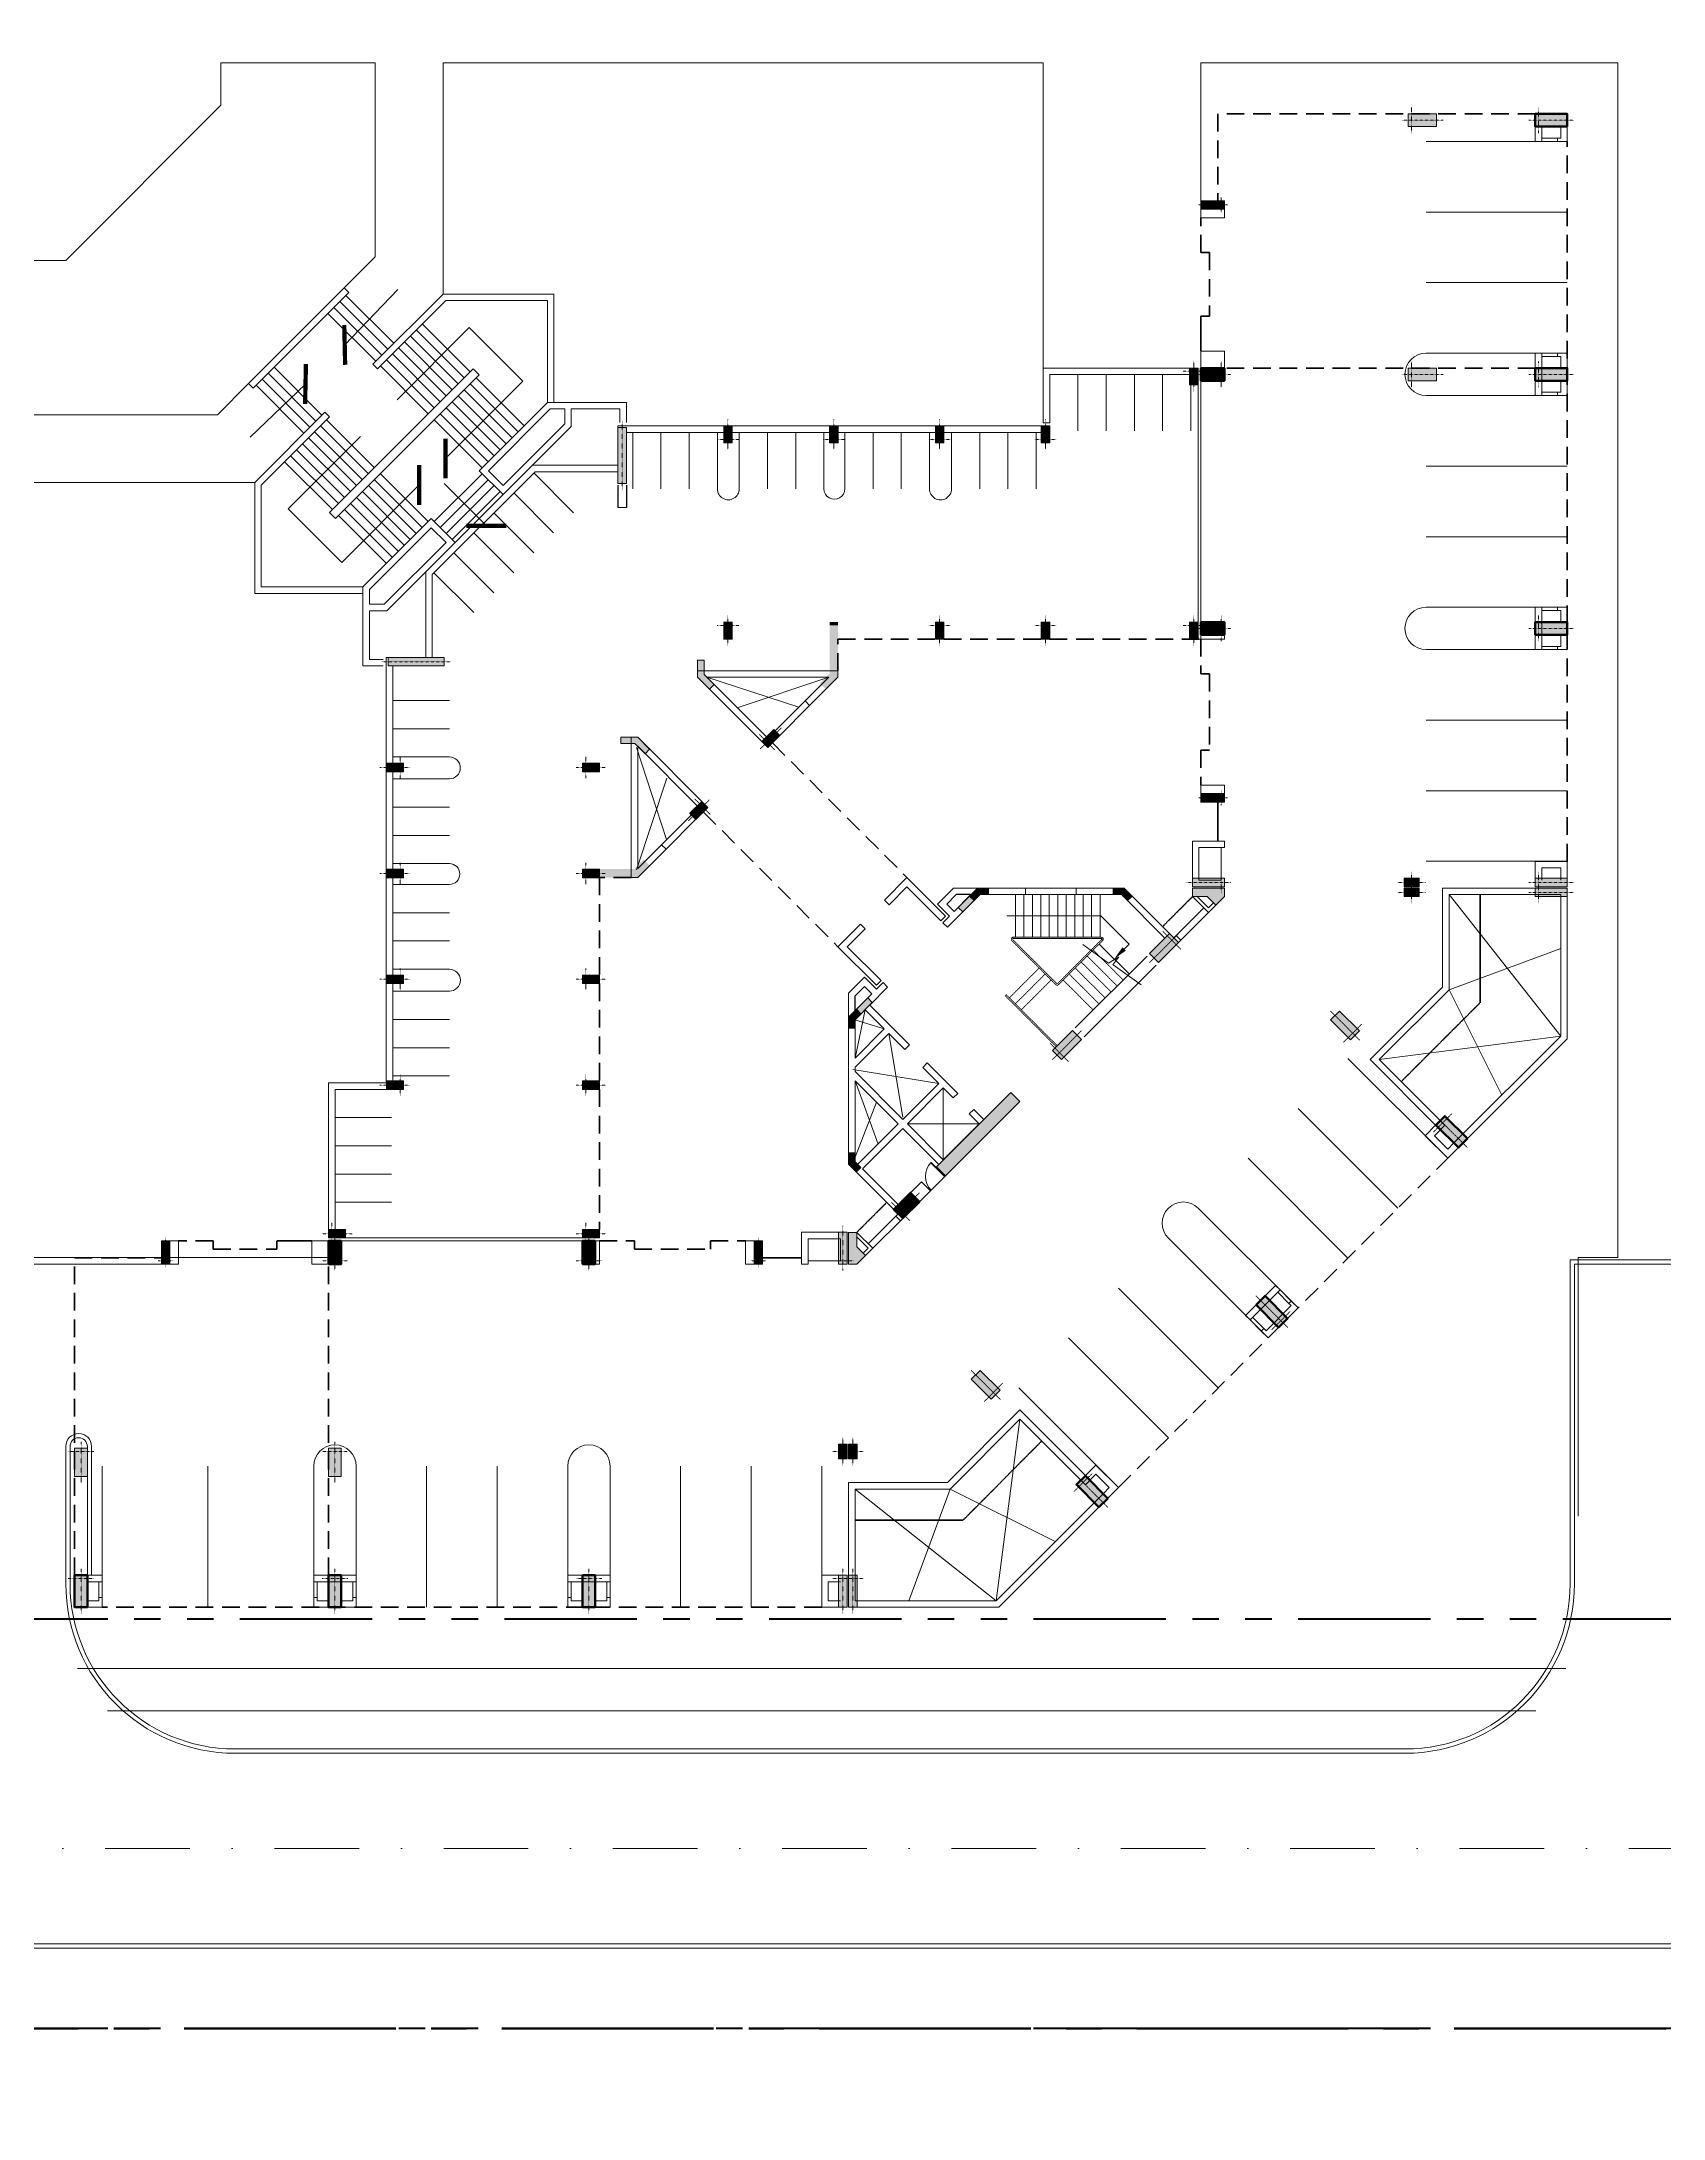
# Model space of a CAD drawing. Header units: inches. Extents: x 5542223 to 12533222, y 497239 to 5189502.
# Drawn here: x 7105477 to 7162956, y 1917770 to 1991337 of the extents above; entities that cross this region are included whole.
import ezdxf

# ---------------------------------------------------------------- set-up
doc = ezdxf.new("R2010")
doc.units = ezdxf.units.IN
doc.header["$MEASUREMENT"] = 0
for name, pattern in [('CENTER2', [1.125, 0.75, -0.125, 0.125, -0.125]), ('DASHDOT', [1, 0.5, -0.25, 0, -0.25]), ('HIDDEN2', [0.1875, 0.125, -0.0625]), ('HIDDENX2', [0.75, 0.5, -0.25]), ('PHANTOM2', [1.25, 0.625, -0.125, 0.125, -0.125, 0.125, -0.125])]:
    doc.linetypes.add(name, pattern=pattern)
doc.layers.get('0').update_dxf_attribs({"color": 1})
doc.layers.add('C_Wall', color=7, linetype='Continuous', lineweight=25, true_color=0x46007b, plot=False)
for name, color, linetype, lineweight in [('DOOR', 7, 'Continuous', 9), ('new site profile', 7, 'CENTER2', 60), ('Parapet', 253, 'Continuous', 9), ('parking', 7, 'Continuous', 13), ('PAVEMENT', 7, 'Continuous', 15), ('Road', 7, 'Continuous', 15), ('Road_center', 7, 'DASHDOT', 13), ('Road_CStone', 8, 'Continuous', 15), ('ROW', 7, 'PHANTOM2', 40), ('S_COL', 7, 'Continuous', 9), ('S_COLFILL', 7, 'Continuous', 0), ('S_Ele2', 7, 'Continuous', 15), ('S_elev5', 253, 'Continuous', 25), ('S_GRID', 7, 'CENTER2', 9), ('S_Projection', 8, 'HIDDEN2', 35), ('S_Railling', 7, 'Continuous', 13), ('s_stair', 253, 'Continuous', 15), ('S_WALL', 7, 'Continuous', 15), ('S_WinCill', 7, 'Continuous', 13), ('SchLandscape', 7, 'Continuous', 13), ('SchSteps', 9, 'Continuous', 18), ('SPORTS', 7, 'Continuous', 5), ('WALL', 7, 'Continuous', 30)]:
    doc.layers.add(name, color=color, linetype=linetype, lineweight=lineweight)
doc.styles.add('shweta', font='arial.ttf')
doc.dimstyles.new('nitin', dxfattribs={"dimscale": 0, "dimtxt": 500, "dimasz": 250, "dimexe": 100, "dimexo": 50, "dimgap": 1, "dimtad": 1, "dimdec": 1, "dimzin": 0, "dimdsep": 46, "dimtxsty": 'shweta', "dimblk": 'ARCHTICK', "dimcen": 250, "dimdle": 100, "dimclrd": 256, "dimclre": 256, "dimclrt": 256, "dimadec": 1, "dimazin": 0, "dimtfac": 1, "dimtdec": 1, "dimtmove": 2, "dimatfit": 3, "dimldrblk": 'ARCHTICK', "dimfxl": 1, "dimlwd": -1, "dimlwe": -1, "dimarcsym": 0})

# ---------------------------------------------------------------- blocks, each defined once
blk = doc.blocks.new('col 900')
at = {"layer": 'S_COL', "ltscale": 15}
blk.add_hatch(color=256, dxfattribs=at).paths.add_polyline_path([(-150, -715), (150, -715), (150, 115), (-150, 115)])
at = {"layer": 'S_COL', "color": 6, "linetype": 'CENTER2', "ltscale": 0.1}
for p, q in [((-265, 0), (265, 0)), ((0, 225), (0, -830))]:
    blk.add_line(p, q, dxfattribs=at)
at = {"layer": 'S_COL', "ltscale": 15}
blk.add_lwpolyline([(-150, -715), (150, -715), (150, 115), (-150, 115)], close=True, dxfattribs=at)
blk = doc.blocks.new('COL450X1000')
at = {"layer": 'S_COL', "ltscale": 15}
blk.add_hatch(color=256, dxfattribs=at).paths.add_polyline_path([(225, 885), (-225, 885), (-225, -115), (225, -115)])
blk.add_lwpolyline([(225, 885), (-225, 885), (-225, -115), (225, -115)], close=True, dxfattribs=at)
at = {"layer": 'S_GRID', "color": 6, "ltscale": 0.1}
for p, q in [((0, 1115), (0, -345)), ((-455, 0), (455, 0))]:
    blk.add_line(p, q, dxfattribs=at)
blk = doc.blocks.new('CLO300X530M')
at = {"layer": 'S_COLFILL', "ltscale": 15}
blk.add_hatch(color=256, dxfattribs=at).paths.add_polyline_path([(265, -150), (-265, -150), (-265, 150), (265, 150)])
at = {"layer": 'S_COL', "ltscale": 15}
blk.add_lwpolyline([(265, -150), (-265, -150), (-265, 150), (265, 150)], close=True, dxfattribs=at)
at = {"layer": 'S_GRID', "ltscale": 0.1}
for p, q in [((-495, 0), (495, 0)), ((0, -380), (0, 380))]:
    blk.add_line(p, q, dxfattribs=at)
blk = doc.blocks.new('COL 300x715')
at = {"layer": 'S_COL', "ltscale": 15}
blk.add_hatch(color=256, dxfattribs=at).paths.add_polyline_path([(485, 150), (-115, 150), (-115, -150), (485, -150)])
at = {"layer": 'S_COL', "color": 6, "linetype": 'CENTER2', "lineweight": 9, "ltscale": 0.1}
for p, q in [((-345, 0), (715, 0)), ((0, 380), (0, -380))]:
    blk.add_line(p, q, dxfattribs=at)
at = {"layer": 'S_COL', "ltscale": 15}
blk.add_lwpolyline([(485, 150), (-115, 150), (-115, -150), (485, -150)], close=True, dxfattribs=at)
blk = doc.blocks.new('COL450X830')
at = {"layer": 'S_COL', "ltscale": 15}
blk.add_hatch(color=256, dxfattribs=at).paths.add_polyline_path([(-225, -715), (225, -715), (225, 115), (-225, 115)])
at = {"layer": 'S_COL', "color": 0, "lineweight": 50, "ltscale": 15}
blk.add_lwpolyline([(-225, -715), (225, -715), (225, 115), (-225, 115)], close=True, dxfattribs=at)
at = {"layer": 'S_GRID', "color": 6, "lineweight": 9, "ltscale": 0.1}
blk.add_line((455, 0), (-455, 0), dxfattribs=at)
at = {"layer": 'S_GRID', "lineweight": 9, "ltscale": 0.1}
blk.add_line((0, -945), (0, 345), dxfattribs=at)
blk = doc.blocks.new('col450x2100')
at = {"layer": 'S_COL', "ltscale": 15}
blk.add_hatch(color=256, dxfattribs=at).paths.add_polyline_path([(992.5, 150), (992.5, -150), (-992.5, -150), (-992.5, 150)])
blk.add_lwpolyline([(992.5, 150), (992.5, -150), (-992.5, -150), (-992.5, 150)], close=True, dxfattribs=at)
at = {"layer": 'S_GRID', "ltscale": 0.1}
blk.add_line((1222.5, 0), (-1222.5, 0), dxfattribs=at)
blk = doc.blocks.new('Col1130x300')
at = {"layer": 'S_COL', "ltscale": 15}
blk.add_hatch(color=256, dxfattribs=at).paths.add_polyline_path([(-1015, 150), (115, 150), (115, -150), (-1015, -150)])
at = {"layer": 'S_COL', "color": 0, "ltscale": 15}
blk.add_lwpolyline([(-1015, 150), (115, 150), (115, -150), (-1015, -150)], close=True, dxfattribs=at)
at = {"layer": 'S_GRID', "color": 6, "ltscale": 0.1}
for p, q in [((345, 0), (-1245, 0)), ((0, 380), (0, -380))]:
    blk.add_line(p, q, dxfattribs=at)
blk = doc.blocks.new('Col1130x450')
at = {"layer": 'S_COL', "ltscale": 15}
blk.add_hatch(color=256, dxfattribs=at).paths.add_polyline_path([(-1015, 225), (115, 225), (115, -225), (-1015, -225)])
at = {"layer": 'S_COL', "color": 0, "lineweight": 50, "ltscale": 15}
blk.add_lwpolyline([(-1015, 225), (115, 225), (115, -225), (-1015, -225)], close=True, dxfattribs=at)
at = {"layer": 'S_GRID', "color": 6, "ltscale": 0.1}
for p, q in [((345, 0), (-1245, 0)), ((0, 455), (0, -455))]:
    blk.add_line(p, q, dxfattribs=at)
blk = doc.blocks.new('col300xx300')
at = {"layer": 'S_COLFILL', "ltscale": 15}
blk.add_hatch(color=256, dxfattribs=at).paths.add_polyline_path([(395, 230), (395, 0), (0, 0), (-279, 279), (-117, 442), (95, 230)])
at = {"layer": 'S_COL', "ltscale": 15}
blk.add_lwpolyline([(395, 230), (395, 0), (0, 0), (-279, 279), (-117, 442), (95, 230)], close=True, dxfattribs=at)
blk = doc.blocks.new('Door')
for p, q in [((0, 0.458), (0, 0.444)), ((0, 0.458), (0.917, 0.458)), ((0, 0.444), (0.917, 0.444))]:
    blk.add_line(p, q)
blk.add_arc((0, 0.458), 0.917, 270, 360)
blk = doc.blocks.new('collift')
at = {"layer": 'S_COL'}
blk.add_hatch(color=256, dxfattribs=at).paths.add_polyline_path([(159, -159), (-159, 159), (2475, 2793), (2793, 2475)])
at = {"layer": 'S_COL', "ltscale": 15}
blk.add_lwpolyline([(159, -159), (-159, 159), (2475, 2793), (2793, 2475)], close=True, dxfattribs=at)
blk = doc.blocks.new('arrow1')
at = {"ltscale": 15}
blk.add_lwpolyline([(-177, -177), (-530, -530), (474, -1530), (3801, -1530)], dxfattribs=at)
blk.add_solid([(-412, -295), (0, 0), (-295, -412)], dxfattribs=at)
blk = doc.blocks.new('1COL')
at = {"layer": 'S_COL'}
h = blk.add_hatch(color=256, dxfattribs=at)
h.paths.add_polyline_path([(545, 80), (0, 80), (0, 0), (300, 0), (512, -212), (913, -613), (1076, -451)])
h.paths.add_polyline_path([(395, 230), (0, 230), (0, 80), (545, 80)])
blk.add_line((1076, -451), (395, 230), dxfattribs=at)
blk.add_lwpolyline([(1076, -451), (913, -613), (300, 0), (0, 0), (0, 230), (395, 230), (1076, -451)], close=True, dxfattribs=at)
blk = doc.blocks.new('ACA_S3')
at = {"layer": 'S_COL'}
h = blk.add_hatch(color=256, dxfattribs=at)
h.paths.add_polyline_path([(-24825, -15922), (-24825, -15774), (-24710, -15774), (-24710, -15922)])
h.paths.add_polyline_path([(-24825, -16074), (-24825, -15922), (-24710, -15922), (-24710, -16074)])
for points in [[(-24710, -16074), (-24710, -15774), (-22872, -15774), (-22448, -16199), (-22660, -16411), (-22997, -16074)], [(-23472, -20751), (-23472, -20521), (-22968, -20521), (-22611, -20164), (-22448, -20327), (-22872, -20751)], [(-20751, -23472), (-20521, -23472), (-20521, -22968), (-20164, -22611), (-20327, -22448), (-20751, -22872)], [(-16074, -24710), (-15774, -24710), (-15774, -22872), (-16199, -22448), (-16411, -22660), (-16074, -22997)]]:
    blk.add_hatch(color=256, dxfattribs=at).paths.add_polyline_path(points)
h = blk.add_hatch(color=256, dxfattribs=at)
h.paths.add_polyline_path([(-15922, -24825), (-15774, -24825), (-15774, -24710), (-15922, -24710)])
h.paths.add_polyline_path([(-16074, -24825), (-15922, -24825), (-15922, -24710), (-16074, -24710)])
at = {"layer": 'S_COLFILL', "ltscale": 15}
for points in [[(-15101, -2079), (-15401, -2079), (-15401, -3209), (-15101, -3209), (-15101, -2691), (-14796, -2385)], [(-2079, -15101), (-2079, -15401), (-3209, -15401), (-3209, -15101), (-2691, -15101), (-2385, -14796)]]:
    blk.add_hatch(color=256, dxfattribs=at).paths.add_polyline_path(points)
at = {"ltscale": 15}
blk.add_lwpolyline([(-5025, -11977), (-6023, -12685), (-6029, -12681), (-5825, -12970), (-6183, -12749), (-7101, -13400)], dxfattribs=at)
at = {"layer": 'C_Wall', "ltscale": 15}
for p, q in [((-15400, -11681), (-14835, -12246)), ((-15170, -11062), (-15170, -11586)), ((-15170, -11586), (-14835, -11921)), ((-11681, -15400), (-12247, -14835)), ((-11586, -15170), (-11921, -14835)), ((-11062, -15170), (-11586, -15170)), ((-23572, -29675), (-23572, -28883)), ((-23272, -29675), (-23272, -28883))]:
    blk.add_line(p, q, dxfattribs=at)
at = {"layer": 'DOOR', "ltscale": 15}
blk.add_line((-11968, -5215), (-12498, -4685), dxfattribs=at)
at = {"layer": 'Parapet', "ltscale": 15}
for p, q in [((-13640, -3868), (-14700, -2808)), ((-13478, -3705), (-14537, -2646)), ((-3868, -13640), (-2808, -14700)), ((-3705, -13478), (-2646, -14537)), ((-7330, -15170), (-9130, -15170)), ((-7330, -15400), (-9130, -15400))]:
    blk.add_line(p, q, dxfattribs=at)
at = {"layer": 'S_COL', "ltscale": 15}
for points in [[(-15101, -2079), (-15401, -2079), (-15401, -3209), (-15101, -3209), (-15101, -2691), (-14796, -2385), (-15101, -2079)], [(-2079, -15101), (-2079, -15401), (-3209, -15401), (-3209, -15101), (-2691, -15101), (-2385, -14796), (-2079, -15101)]]:
    blk.add_lwpolyline(points, dxfattribs=at)
at = {"layer": 'S_COL'}
for points in [[(-23472, -20751), (-23472, -20521), (-22968, -20521), (-22611, -20164), (-22448, -20327), (-22872, -20751)], [(-20751, -23472), (-20521, -23472), (-20521, -22968), (-20164, -22611), (-20327, -22448), (-20751, -22872)]]:
    blk.add_lwpolyline(points, close=True, dxfattribs=at)
at = {"layer": 'S_Ele2', "ltscale": 0.25}
for p, q in [((-15170, 5883), (-10163, 9838)), ((-11801, 5883), (-13267, 9838)), ((-10163, 9838), (-9327, 3408)), ((-11801, 5883), (-8073, 7747)), ((-13972, -10253), (-13478, -7287)), ((5883, -11801), (7747, -8073)), ((-12205, -8485), (-15245, -8980)), ((-14813, -11094), (-15170, -9380)), ((9838, -10163), (3408, -9327)), ((5883, -15170), (9838, -10163)), ((-14135, -10416), (-15171, -10737)), ((5883, -11801), (9838, -13267))]:
    blk.add_line(p, q, dxfattribs=at)
at = {"layer": 'S_Ele2', "ltscale": 0.1}
for p, q in [((-15750, -2197), (-16835, -2197)), ((-2197, -15750), (-2197, -16835))]:
    blk.add_line(p, q, dxfattribs=at)
at = {"layer": 'S_Ele2', "ltscale": 15}
for p, q in [((-14405, -7815), (-15170, -5873)), ((-12042, -8323), (-12042, -5777)), ((-14354, -6336), (-15170, -8580)), ((-10769, -7050), (-13315, -7050))]:
    blk.add_line(p, q, dxfattribs=at)
at = {"layer": 'S_Projection', "ltscale": 5000}
for p, q in [((-16350, 10068), (-41850, 10068)), ((-42825, 8938), (-42825, -2312)), ((-33825, 8938), (-33825, -2082)), ((-5834, 5834), (5834, -5834)), ((-42825, -2312), (-39750, -2312)), ((-37915, -2912), (-39150, -2912)), ((-37915, -2612), (-35660, -2612)), ((-37915, -2612), (-37915, -2912)), ((-35660, -2612), (-35660, -2912)), ((-20547, -18100), (-15775, -13328)), ((-18100, -20547), (-13329, -15775)), ((10068, -16350), (10068, -41850)), ((8938, -33825), (-2082, -33825)), ((-2612, -35660), (-2912, -35660)), ((-2612, -37915), (-2612, -35660)), ((-2612, -37915), (-2912, -37915)), ((-2912, -37915), (-2912, -39150)), ((-2312, -42825), (-2312, -39750)), ((8938, -42825), (-2312, -42825))]:
    blk.add_line(p, q, dxfattribs=at)
at = {"layer": 'S_Projection'}
for p, q in [((-11346, 6983), (-15171, 6983)), ((-11346, 6983), (-8549, 4186)), ((-35660, -2912), (-34425, -2912)), ((-18450, -2312), (-17065, -2312)), ((-14043, -4267), (-15101, -3209)), ((6983, -11346), (4186, -8549)), ((6983, -11346), (6983, -15171)), ((-4267, -14043), (-3209, -15101)), ((-2312, -18450), (-2312, -17065)), ((-2912, -35660), (-2912, -34425))]:
    blk.add_line(p, q, dxfattribs=at)
at = {"layer": 'S_Projection', "ltscale": 5000}
for points in [[(-24227, -2912), (-22990, -2912), (-22990, -2612), (-20287, -2612), (-20287, -2912), (-19050, -2912)], [(-23100, -15774), (-24225, -15774), (-24225, -3312)], [(-2912, -24227), (-2912, -22990), (-2612, -22990), (-2612, -20287), (-2912, -20287), (-2912, -19050)], [(-15774, -23100), (-15774, -24225), (-2912, -24225)]]:
    blk.add_lwpolyline(points, dxfattribs=at)
at = {"layer": 'S_Railling', "ltscale": 15}
for p, q in [((-24825, -2912), (-33375, -2912)), ((-24825, -3012), (-33220, -3012)), ((-7050, -10133), (-4504, -12678)), ((-7368, -10451), (-4823, -12997)), ((-6451, -13620), (-9558, -13620)), ((-6451, -13670), (-9558, -13670)), ((-3012, -24825), (-3012, -33220)), ((-2912, -24825), (-2912, -33375))]:
    blk.add_line(p, q, dxfattribs=at)
at = {"layer": 'S_Railling', "linetype": 'HIDDENX2', "ltscale": 0.15}
for p, q in [((-8040, -9779), (-9843, -11582)), ((-8004, -9815), (-9808, -11618)), ((-9808, -11618), (-9843, -11582)), ((-8058, -11989), (-9611, -13542)), ((-8022, -12024), (-9575, -13578)), ((-7987, -12024), (-6434, -13578)), ((-7951, -11989), (-6398, -13542))]:
    blk.add_line(p, q, dxfattribs=at)
for centre, radius, start, end in [((-8004, -12042), 75, 45, 135), ((-8004, -12042), 25, 45, 135), ((-9558, -13595), 75, 135, 270), ((-9558, -13595), 25, 135, 270)]:
    blk.add_arc(centre, radius, start, end, dxfattribs=at)
at = {"layer": 'S_Railling', "ltscale": 15}
for centre, radius, start, end in [((-9558, -13645), 25, 90, 270), ((-6451, -13595), 75, 270, 45), ((-6451, -13595), 25, 270, 45)]:
    blk.add_arc(centre, radius, start, end, dxfattribs=at)
at = {"layer": 's_stair', "linetype": 'HIDDENX2', "ltscale": 0.15}
for p, q in [((-8641, -12572), (-9702, -11512)), ((-8429, -12360), (-9489, -11300)), ((-8217, -12148), (-9277, -11087)), ((-6732, -11087), (-7792, -12148)), ((-6520, -11300), (-7580, -12360)), ((-6307, -11512), (-7368, -12572)), ((-6095, -11724), (-7156, -12784)), ((-5883, -11936), (-6944, -12997)), ((-5671, -12148), (-6732, -13209))]:
    blk.add_line(p, q, dxfattribs=at)
at = {"layer": 's_stair'}
for p, q in [((-5459, -12360), (-6520, -13421)), ((-9486, -13670), (-9486, -15170)), ((-9186, -13670), (-9186, -15170)), ((-8886, -13670), (-8886, -15170)), ((-8586, -13670), (-8586, -15170)), ((-8286, -13670), (-8286, -15170)), ((-7986, -13670), (-7986, -15170)), ((-7686, -13670), (-7686, -15170)), ((-7386, -13670), (-7386, -15170)), ((-7086, -13670), (-7086, -15170)), ((-6786, -13670), (-6786, -15170)), ((-6486, -13670), (-6486, -15170))]:
    blk.add_line(p, q, dxfattribs=at)
at = {"layer": 'S_WALL'}
for p, q in [((-41850, 10068), (-42825, 10068)), ((-42825, 9723), (-42825, 10068)), ((-42825, 8938), (-42825, 9723)), ((-41965, 9838), (-42375, 9838)), ((-42375, 9838), (-42375, 9168)), ((-41965, 9838), (-41965, 9723)), ((-41850, 9723), (-41850, 10068)), ((-32850, 10068), (-34350, 10068)), ((-34350, 9723), (-34350, 10068)), ((-34235, 9838), (-34235, 9723)), ((-33825, 9838), (-34235, 9838)), ((-32965, 9838), (-33375, 9838)), ((-32965, 9838), (-32965, 9723)), ((-32850, 9723), (-32850, 10068)), ((-23850, 10068), (-25350, 10068)), ((-25350, 9723), (-25350, 10068)), ((-25235, 9838), (-25235, 9723)), ((-24825, 9838), (-25235, 9838)), ((-23965, 9838), (-24375, 9838)), ((-23965, 9838), (-23965, 9723)), ((-23850, 9723), (-23850, 10068)), ((-16350, 10068), (-16350, 8938)), ((-16350, 10068), (-15450, 10068)), ((-16120, 9838), (-15680, 9838)), ((-16120, 9838), (-16120, 9168)), ((-15450, 10068), (-15450, 8938)), ((-15400, 10068), (-10068, 10068)), ((-15170, 9838), (-10163, 9838)), ((-10163, 9838), (-6368, 6042)), ((-10068, 10068), (-5834, 5834)), ((-42375, 9168), (-41850, 9168)), ((-41850, 8938), (-41850, 9168)), ((-34350, 8938), (-34350, 9168)), ((-34350, 9168), (-32850, 9168)), ((-32850, 8938), (-32850, 9168)), ((-25350, 8938), (-25350, 9168)), ((-25350, 9168), (-23850, 9168)), ((-23850, 8938), (-23850, 9168)), ((-6368, 6042), (-6159, 5834)), ((-7004, 5731), (-9327, 3408)), ((-9327, 3083), (-7004, 5406)), ((-6159, 5834), (-6633, 5360)), ((-5834, 5834), (-6633, 5035)), ((-530, 530), (-774, 286)), ((-685, 197), (-774, 286)), ((-604, 279), (-685, 197)), ((286, -612), (-604, 279)), ((530, -530), (-530, 530)), ((-1167, -106), (-1329, -269)), ((-269, -1330), (-1329, -269)), ((-106, -1167), (-1167, -106)), ((286, -612), (205, -693)), ((286, -775), (205, -693)), ((530, -530), (286, -774)), ((-106, -1167), (-269, -1330)), ((-34425, -2082), (-34425, -2912)), ((-33825, -2912), (-34425, -2912)), ((5834, -5834), (5035, -6633)), ((10068, -10068), (5834, -5834)), ((5834, -6159), (5360, -6633)), ((6042, -6368), (5834, -6159)), ((9838, -10163), (6042, -6368)), ((3083, -9327), (5406, -7004)), ((5731, -7004), (3408, -9327)), ((9838, -15170), (9838, -10163)), ((10068, -15400), (10068, -10068)), ((10068, -15450), (8938, -15450)), ((9838, -16120), (9168, -16120)), ((9838, -16120), (9838, -15680)), ((10068, -16350), (10068, -15450)), ((10068, -16350), (8938, -16350)), ((8938, -23850), (9168, -23850)), ((9168, -25350), (9168, -23850)), ((9723, -23850), (10068, -23850)), ((9838, -23965), (9723, -23965)), ((9838, -23965), (9838, -24375)), ((10068, -23850), (10068, -25350)), ((9838, -24825), (9838, -25235)), ((8938, -25350), (9168, -25350)), ((9838, -25235), (9723, -25235)), ((9723, -25350), (10068, -25350)), ((8938, -32850), (9168, -32850)), ((9168, -34350), (9168, -32850)), ((9723, -32850), (10068, -32850)), ((9838, -32965), (9723, -32965)), ((9838, -32965), (9838, -33375)), ((10068, -32850), (10068, -34350)), ((-2912, -33825), (-2912, -34425)), ((9838, -33825), (9838, -34235)), ((-2082, -34425), (-2912, -34425)), ((8938, -34350), (9168, -34350)), ((9838, -34235), (9723, -34235)), ((9723, -34350), (10068, -34350)), ((8938, -41850), (9168, -41850)), ((9168, -42375), (9168, -41850)), ((9723, -41850), (10068, -41850)), ((10068, -41850), (10068, -42825)), ((9838, -42375), (9168, -42375)), ((9838, -41965), (9723, -41965)), ((9838, -41965), (9838, -42375)), ((8938, -42825), (9723, -42825)), ((9723, -42825), (10068, -42825))]:
    blk.add_line(p, q, dxfattribs=at)
at = {"layer": 'S_WALL', "ltscale": 15}
for p, q in [((-41965, 9723), (-41850, 9723)), ((-34235, 9723), (-34350, 9723)), ((-32965, 9723), (-32850, 9723)), ((-25235, 9723), (-25350, 9723)), ((-23965, 9723), (-23850, 9723)), ((-11896, 5653), (-15400, 5653)), ((-11801, 5883), (-15170, 5883)), ((-11896, 5653), (-9327, 3083)), ((-11801, 5883), (-9327, 3408)), ((-34425, -2082), (-33825, -2082)), ((-19050, -2082), (-19050, -2912)), ((-19050, -2082), (-18750, -2082)), ((-17065, -2082), (-17065, -3212)), ((-16835, -2082), (-17065, -2082)), ((-16835, -2082), (-16835, -2982)), ((-16835, -2197), (-16835, -2982)), ((-15680, -2197), (-15680, -2982)), ((-15450, -2082), (-15450, -3212)), ((-15450, -2082), (-15450, -3212)), ((-19050, -2797), (-19050, -2912)), ((-19050, -2912), (-18750, -2912)), ((-17065, -2312), (-17065, -3212)), ((-15101, -3047), (-14699, -2644)), ((-15101, -3209), (-14536, -2645)), ((-14938, -2242), (-14536, -2645)), ((-14877, -2466), (-14699, -2644)), ((-33825, -3012), (-33825, -8502)), ((-33595, -3312), (-33595, -8272)), ((-15450, -3212), (-17065, -3212)), ((-16835, -2982), (-15680, -2982)), ((-13560, -3621), (-13722, -3784)), ((-13560, -3621), (-13478, -3703)), ((-13477, -3705), (-15400, -5628)), ((-13633, -4186), (-14906, -5459)), ((-13722, -3784), (-13641, -3865)), ((-13633, -4186), (-12816, -5003)), ((-13477, -3705), (-12498, -4685)), ((-12816, -5003), (-12498, -4685)), ((-15400, -5628), (-15400, -11681)), ((-15170, -5723), (-15170, -8580)), ((-15068, -5621), (-13640, -7050)), ((-14906, -5459), (-13478, -6887)), ((-12205, -5614), (-13478, -6887)), ((-12042, -5777), (-13315, -7050)), ((-12286, -5533), (-11968, -5215)), ((-12286, -5533), (-12205, -5614)), ((-12042, -5777), (-10769, -7050)), ((-11968, -5215), (-9334, -7849)), ((-13640, -7050), (-15170, -8580)), ((-13478, -7212), (-15170, -8905)), ((-13478, -7212), (-12205, -8485)), ((-13315, -7050), (-12042, -8323)), ((-10769, -7050), (-11123, -7403)), ((-10607, -7212), (-10960, -7566)), ((-10607, -7212), (-9652, -8167)), ((-11689, -7969), (-12042, -8323)), ((-11689, -7969), (-11526, -8132)), ((-11123, -7403), (-10960, -7566)), ((-9652, -8167), (-9334, -7849)), ((-33825, -8502), (-31775, -8502)), ((-33595, -8272), (-31545, -8272)), ((-31545, -8272), (-31545, -23272)), ((-12205, -8485), (-12770, -9051)), ((-11526, -8132), (-12608, -9214)), ((-15170, -8905), (-15170, -9055)), ((-15170, -9055), (-13972, -10253)), ((-15170, -9380), (-14135, -10416)), ((-15170, -9380), (-15170, -10737)), ((-12770, -9051), (-12608, -9214)), ((5653, -11896), (3083, -9327)), ((5883, -11801), (3408, -9327)), ((-13244, -9850), (-14651, -11257)), ((-13407, -9687), (-13972, -10253)), ((-13407, -9687), (-13244, -9850)), ((-14813, -11094), (-15170, -10737)), ((-14135, -10416), (-14813, -11094)), ((-15170, -11062), (-14573, -11660)), ((-14835, -11921), (-14573, -11660)), ((-14014, -11893), (-14651, -11257)), ((-15775, -13328), (-14411, -11964)), ((-15450, -13328), (-14248, -12127)), ((-14835, -12246), (-14411, -11822)), ((-14411, -11822), (-14177, -12056)), ((-14248, -12127), (-14411, -11964)), ((-14177, -12056), (-14015, -11893)), ((5653, -11896), (5653, -15400)), ((5883, -11801), (5883, -15170)), ((-14976, -14127), (-15775, -13328)), ((-14813, -13965), (-15450, -13328)), ((-14976, -14127), (-14813, -13965)), ((-4186, -13633), (-5723, -15170)), ((-3705, -13477), (-5628, -15400)), ((-3784, -13722), (-3865, -13641)), ((-3621, -13560), (-3784, -13722)), ((-3621, -13560), (-3703, -13478)), ((-13329, -15450), (-12127, -14248)), ((-13329, -15775), (-11964, -14411)), ((-12247, -14835), (-11822, -14410)), ((-12127, -14248), (-11964, -14411)), ((-12056, -14177), (-11893, -14014)), ((-11822, -14410), (-12056, -14177)), ((-11921, -14835), (-11660, -14573)), ((-10737, -15170), (-11893, -14014)), ((-11660, -14573), (-11062, -15170)), ((-3209, -15101), (-2645, -14536)), ((-3047, -15101), (-2644, -14699)), ((-2242, -14938), (-2645, -14536)), ((-2466, -14877), (-2644, -14699)), ((-14128, -14976), (-13965, -14813)), ((-13329, -15775), (-14128, -14976)), ((-13329, -15450), (-13965, -14813)), ((-9130, -15400), (-11681, -15400)), ((-9130, -15170), (-10437, -15170)), ((-9130, -15170), (-9130, -15400)), ((-5723, -15170), (-7330, -15170)), ((-7330, -15170), (-7330, -15400)), ((-5628, -15400), (-7330, -15400)), ((-23102, -15774), (-22872, -15774)), ((-23102, -15774), (-23102, -20751)), ((-22872, -15774), (-21868, -16779)), ((-22872, -20426), (-22872, -16100)), ((-22872, -16100), (-22031, -16941)), ((-3212, -15450), (-3212, -17065)), ((-2082, -15450), (-3212, -15450)), ((-2082, -15450), (-3212, -15450)), ((-2197, -15680), (-2982, -15680)), ((-2982, -16835), (-2982, -15680)), ((-22031, -16941), (-21868, -16779)), ((-2197, -16835), (-2982, -16835)), ((-2082, -16835), (-2982, -16835)), ((-2082, -16835), (-2082, -17065)), ((-2312, -17065), (-3212, -17065)), ((-2082, -17065), (-3212, -17065)), ((-22872, -20751), (-20384, -18263)), ((-22872, -20426), (-20709, -18263)), ((-20971, -18001), (-20808, -17838)), ((-20971, -18001), (-20709, -18263)), ((-20970, -18002), (-20807, -17839)), ((-20808, -17838), (-20384, -18263)), ((-2912, -19050), (-2912, -18750)), ((-2082, -19050), (-2912, -19050)), ((-2797, -19050), (-2912, -19050)), ((-2082, -19050), (-2082, -18750)), ((-20751, -22872), (-18263, -20384)), ((-17839, -20808), (-18263, -20384)), ((-22872, -20751), (-23102, -20751)), ((-20426, -22872), (-18263, -20709)), ((-18001, -20971), (-18263, -20709)), ((-18002, -20970), (-17840, -20807)), ((-18001, -20971), (-17839, -20808)), ((-16942, -22030), (-16779, -21868)), ((-16100, -22872), (-16942, -22030)), ((-15775, -22872), (-16779, -21868)), ((-31545, -23272), (-31545, -23272)), ((-20751, -22872), (-20751, -23102)), ((-15774, -23102), (-20751, -23102)), ((-20426, -22872), (-16100, -22872)), ((-15774, -23102), (-15774, -22872)), ((9723, -23965), (9723, -23850)), ((-8574, -24825), (-8275, -24825)), ((9723, -25235), (9723, -25350)), ((-23272, -28883), (-23572, -28883)), ((9723, -32965), (9723, -32850)), ((-3012, -33825), (-8502, -33825)), ((-3312, -33825), (-8502, -33825)), ((-3312, -33595), (-8272, -33595)), ((-3312, -33595), (-8272, -33595)), ((-2082, -34425), (-2082, -33825)), ((9723, -34235), (9723, -34350)), ((9723, -41965), (9723, -41850))]:
    blk.add_line(p, q, dxfattribs=at)
at = {"layer": 'S_WALL', "ltscale": 0.5}
for p, q in [((-15400, 10068), (-15400, 5653)), ((-15170, 9838), (-15170, 5883)), ((-42825, 8938), (-41850, 8938)), ((-34350, 8938), (-32850, 8938)), ((-25350, 8938), (-23850, 8938)), ((-16350, 8938), (-15450, 8938)), ((-15680, 9168), (-16120, 9168)), ((-15400, 8938), (-15400, 6255)), ((-15170, 8938), (-15170, 6485)), ((-7004, 5731), (-6633, 5360)), ((-6633, 5035), (-7004, 5406)), ((5035, -6633), (5406, -7004)), ((5731, -7004), (5360, -6633)), ((10068, -15400), (5653, -15400)), ((9838, -15170), (5883, -15170)), ((8938, -15400), (6255, -15400)), ((8938, -15170), (6485, -15170)), ((8938, -16350), (8938, -15450)), ((9168, -15680), (9168, -16120)), ((8938, -25350), (8938, -23850)), ((8938, -34350), (8938, -32850)), ((8938, -42825), (8938, -41850))]:
    blk.add_line(p, q, dxfattribs=at)
for points in [[(-39450, -2082), (-39150, -2082), (-39150, -2912), (-39450, -2912)], [(-2082, -39450), (-2082, -39150), (-2912, -39150), (-2912, -39450)]]:
    blk.add_lwpolyline(points, close=True, dxfattribs=at)
at = {"layer": 'S_WALL', "ltscale": 15}
for points in [[(-24375, -2082), (-24225, -2082), (-24225, -2912), (-24375, -2912)], [(-2082, -24375), (-2082, -24225), (-2912, -24225), (-2912, -24375)]]:
    blk.add_lwpolyline(points, close=True, dxfattribs=at)
for points in [[(-23272, -31545), (-23272, -31545), (-8272, -31545), (-8272, -31780), (-23572, -31780), (-23572, -30380), (-26601, -30380), (-30380, -26601), (-30380, -23572), (-31780, -23572), (-31780, -8502)], [(-30150, -23572), (-30150, -23572), (-30150, -26506), (-26506, -30150), (-23572, -30150)], [(-8272, -33595), (-8272, -31880), (-8502, -31880), (-8502, -33825)]]:
    blk.add_lwpolyline(points, dxfattribs=at)
at = {"layer": 'S_WinCill', "ltscale": 15}
for p, q in [((-42825, 9168), (-42825, 9723)), ((-41965, 9723), (-41965, 9168)), ((-41850, 9168), (-41850, 9723)), ((-34350, 9168), (-34350, 9723)), ((-34235, 9723), (-34235, 9168)), ((-32965, 9723), (-32965, 9168)), ((-32850, 9168), (-32850, 9723)), ((-25350, 9168), (-25350, 9723)), ((-25235, 9723), (-25235, 9168)), ((-23965, 9723), (-23965, 9168)), ((-23850, 9168), (-23850, 9723)), ((-774, 286), (-1167, -106)), ((-685, 197), (-1078, -195)), ((205, -693), (-187, -1085)), ((286, -774), (-106, -1167)), ((-21836, -19299), (-22917, -16055)), ((-21868, -16779), (-20807, -17839)), ((-21853, -17119), (-22917, -20381)), ((-22031, -16941), (-20970, -18002)), ((-16942, -22030), (-18002, -20970)), ((-16779, -21868), (-17840, -20807)), ((-17163, -21809), (-20426, -22872)), ((-19344, -21791), (-16100, -22872)), ((9168, -23850), (9723, -23850)), ((9723, -23965), (9168, -23965)), ((9723, -25235), (9168, -25235)), ((9168, -25350), (9723, -25350)), ((9168, -32850), (9723, -32850)), ((9723, -32965), (9168, -32965)), ((9723, -34235), (9168, -34235)), ((9168, -34350), (9723, -34350)), ((9168, -41850), (9723, -41850)), ((9723, -41965), (9168, -41965)), ((9168, -42825), (9723, -42825))]:
    blk.add_line(p, q, dxfattribs=at)
at = {"xscale": -1}
blk.add_blockref('arrow1', (-5989, -12891), dxfattribs=at)
at = {"layer": 'DOOR', "ltscale": 15, "xscale": 749.9999999999877, "yscale": 750, "zscale": 750, "rotation": 225.0000000000503}
blk.add_blockref('Door', (-12233, -4950), dxfattribs=at)
at = {"layer": 'S_COL', "ltscale": 15}
for name, p, rotation in [('Col1130x450', (-42600, 9053), 270), ('CLO300X530M', (-15250, 4553), 270), ('COL450X1000', (-10264, 2464), 135), ('Col1130x450', (5651, -7086), 224.758658065291), ('COL450X1000', (-7927, -9574), 224.9994174159683)]:
    blk.add_blockref(name, p, dxfattribs=dict(at, rotation=rotation))
at = {"layer": 'S_COL', "color": 7, "ltscale": 15}
for p, rotation in [((-33600, 9053), 270), ((-24600, 9053), 270), ((-81, -81), 45)]:
    blk.add_blockref('Col1130x450', p, dxfattribs=dict(at, rotation=rotation))
at = {"layer": 'S_COL', "ltscale": 15, "xscale": -1}
for name, p, rotation in [('Col1130x450', (-7086, 5651), 45.24134192527607), ('COL450X1000', (2464, -10264), 134.9999999999999), ('COL450X1000', (-3946, -13555), 45)]:
    blk.add_blockref(name, p, dxfattribs=dict(at, rotation=rotation))
at = {"layer": 'S_COL'}
for name, p in [('COL450X1000', (-42600, 4553)), ('COL450X1000', (-33600, 4553)), ('COL 300x715', (-33710, -3162)), ('COL 300x715', (-24710, -3162)), ('COL 300x715', (-24710, -8422)), ('COL 300x715', (-24710, -12172)), ('col300xx300', (-10832, -15400)), ('COL 300x715', (-24710, -15922)), ('COL 300x715', (-24710, -19672))]:
    blk.add_blockref(name, p, dxfattribs=at)
for name, p, rotation in [('CLO300X530M', (-15600, 4553), 270), ('Col1130x300', (-15600, -2197), 90), ('col300xx300', (-15401, -5628), 270), ('COL 300x715', (-20571, -18287), 135), ('COL 300x715', (-20571, -18288), 135), ('col 900', (-2197, -18600), 270), ('COL450X830', (-2197, -24600), 270), ('COL 300x715', (-19672, -31290), 270.000008697819), ('COL 300x715', (-15922, -31290), 270.000008697819), ('COL 300x715', (-12172, -31290), 270.000008697819), ('COL 300x715', (-8422, -31290), 270.000008697819), ('COL450X830', (-2197, -33600), 270), ('col 900', (-2197, -39600), 270)]:
    blk.add_blockref(name, p, dxfattribs=dict(at, rotation=rotation))
at = {"layer": 'S_COL', "xscale": -1}
for name, p in [('col 900', (-39600, -2197)), ('COL450X830', (-33600, -2197)), ('COL450X830', (-24600, -2197)), ('col 900', (-18600, -2197)), ('collift', (-9493, -8008)), ('COL 300x715', (-31290, -8422)), ('COL 300x715', (-31290, -12172)), ('col300xx300', (-5628, -15400)), ('CLO300X530M', (4553, -15600)), ('COL 300x715', (-31290, -15922)), ('COL 300x715', (-31290, -19672))]:
    blk.add_blockref(name, p, dxfattribs=at)
for name, p, rotation in [('COL450X830', (-13555, -3946), 45), ('col300xx300', (-15401, -10832), 270), ('Col1130x300', (-2197, -15600), 180), ('COL 300x715', (-18289, -20570), 134.9999999999999), ('COL 300x715', (-19672, -24710), 270.000008697819), ('COL 300x715', (-12172, -24710), 270.000008697819), ('COL 300x715', (-8422, -24710), 270.000008697819), ('COL 300x715', (-3162, -24710), 270), ('COL 300x715', (-3162, -33710), 270), ('COL450X1000', (4553, -33600), 270), ('COL450X1000', (4553, -42600), 270)]:
    blk.add_blockref(name, p, dxfattribs=dict(at, rotation=rotation))
at = {"layer": 'S_COL', "ltscale": 15, "xscale": -1}
for name, p in [('CLO300X530M', (4553, -15250)), ('Col1130x450', (9053, -42600))]:
    blk.add_blockref(name, p, dxfattribs=at)
at = {"layer": 'S_COL', "color": 7, "ltscale": 15, "xscale": -1}
for p in [(9053, -24600), (9053, -33600)]:
    blk.add_blockref('Col1130x450', p, dxfattribs=at)
at = {"layer": 'S_elev5', "xscale": -1, "rotation": 90}
blk.add_blockref('1COL', (-15170, -10437), dxfattribs=at)
at = {"layer": 'S_elev5', "rotation": 180}
blk.add_blockref('1COL', (-10437, -15170), dxfattribs=at)
at = {"layer": 'S_Projection', "xscale": -1, "rotation": 90}
for p in [(-15600, 9053), (-15250, 9053)]:
    blk.add_blockref('Col1130x300', p, dxfattribs=at)
at = {"layer": 'S_Projection', "rotation": 180}
for p in [(9053, -15250), (9053, -15600)]:
    blk.add_blockref('Col1130x300', p, dxfattribs=at)
at = {"layer": 'WALL', "xscale": -1}
blk.add_blockref('col450x2100', (-30725, -23422), dxfattribs=at)
at = {"layer": 'WALL', "rotation": 270}
blk.add_blockref('col450x2100', (-23422, -30725), dxfattribs=at)
blk = doc.blocks.new('SS_SP')
at = {"layer": 'SPORTS', "char_height": 281.4, "width": 5630051.54, "attachment_point": 7}
for s, insert in [('{\\fVerdana|b0|i0|c0|p34;1,5}', (24309, 2781)), ('{\\fVerdana|b0|i0|c0|p34;10}', (27409, 2781)), ('{\\fVerdana|b0|i0|c0|p34;3,7.5}', (30303, 2781)), ('{\\fVerdana|b0|i0|c0|p34;UP}', (27928, -1493))]:
    blk.add_mtext(s, dxfattribs=dict(at, insert=insert))
blk = doc.blocks.new('A$C2D9B5C5D')
at = {"layer": 'SchSteps', "ltscale": 0.1}
for p, q in [((111, 300), (828, 300)), ((111, 70), (598, 70)), ((598, 70), (598, -1652)), ((828, 300), (828, -2498)), ((-2441, -4070), (-23, -1652)), ((-2116, -4070), (72, -1882)), ((-23, -1652), (598, -1652)), ((72, -1882), (598, -1882)), ((598, -1882), (598, -2403)), ((598, -2403), (-1592, -4593)), ((828, -2498), (-1592, -4918)), ((828, -2268), (4664, -2268)), ((828, -2498), (4434, -2498)), ((4434, -6104), (4434, -2498)), ((4664, -6199), (4664, -2268)), ((1483, -5237), (-214, -3540)), ((1696, -5025), (-1, -3327)), ((-4032, -5873), (-2335, -4176)), ((-3820, -6085), (-2123, -4388)), ((-1592, -4918), (-2441, -4070)), ((-2116, -4070), (-1592, -4593)), ((635, -6085), (-1062, -4388)), ((847, -5873), (-850, -4176)), ((1059, -5661), (-638, -3964)), ((1271, -5449), (-426, -3752)), ((-3608, -6297), (-1911, -4600)), ((-3396, -6509), (-1698, -4812)), ((-3289, -10010), (1802, -4918)), ((-3077, -10222), (2014, -5131)), ((211, -6509), (-1486, -4812)), ((423, -6297), (-1274, -4600)), ((2014, -5131), (1802, -4918)), ((-4138, -5767), (-6556, -8185)), ((-3289, -6615), (-4138, -5767)), ((3481, -5268), (920, -7829)), ((1271, -5873), (2968, -7570)), ((1483, -5661), (3181, -7358)), ((1696, -5449), (3393, -7146)), ((1908, -5237), (3605, -6934)), ((-4138, -6092), (-6326, -8280)), ((-5805, -8806), (-3615, -6615)), ((-5710, -9036), (-3289, -6615)), ((-3615, -6615), (-4138, -6092)), ((635, -6509), (2332, -8206)), ((847, -6297), (2544, -7994)), ((1059, -6085), (2756, -7782)), ((4434, -6104), (2014, -8525)), ((4664, -6199), (2176, -8687)), ((-2123, -8843), (-3820, -7146)), ((-1911, -8631), (-3608, -6934)), ((-1698, -8419), (-3396, -6722)), ((423, -6722), (2120, -8419)), ((-2971, -9691), (-4668, -7994)), ((-2759, -9479), (-4456, -7782)), ((-2547, -9267), (-4244, -7570)), ((-2335, -9055), (-4032, -7358)), ((2919, -7945), (4616, -9642)), ((-8508, -8318), (-8508, -9036)), ((-8278, -8318), (-8278, -8806)), ((-8278, -8806), (-6556, -8806)), ((-6556, -8185), (-6556, -8806)), ((-6326, -8280), (-6326, -8806)), ((-6326, -8806), (-5805, -8806)), ((-3183, -9904), (-4880, -8206)), ((-1486, -8631), (211, -10328)), ((2014, -8525), (2176, -8687)), ((2283, -8581), (3980, -10278)), ((2495, -8369), (4192, -10066)), ((2707, -8157), (4404, -9854)), ((-8508, -9036), (-5710, -9036)), ((-5940, -9036), (-5940, -12872)), ((-5710, -9036), (-5710, -12642)), ((-2939, -11689), (-379, -9128)), ((-2335, -9479), (-638, -11176)), ((-2123, -9267), (-426, -10964)), ((-1911, -9055), (-214, -10752)), ((-1698, -8843), (-1, -10540)), ((1328, -12930), (4722, -9536)), ((4722, -9536), (4885, -9698)), ((-3077, -10222), (-3289, -10010)), ((-2971, -10116), (-1274, -11813)), ((-2759, -9904), (-1062, -11601)), ((-2547, -9691), (-850, -11388)), ((-2104, -12642), (317, -10222)), ((317, -10222), (479, -10384)), ((1491, -13093), (4885, -9698)), ((-2009, -12872), (479, -10384)), ((-51, -10915), (1646, -12612)), ((161, -10703), (1858, -12400)), ((373, -10490), (2070, -12187)), ((-263, -11127), (1434, -12824)), ((-2009, -12872), (-5940, -12872)), ((-2104, -12642), (-5710, -12642)), ((1328, -12930), (1491, -13093))]:
    blk.add_line(p, q, dxfattribs=at)
for points in [[(-1160, -6109), (1581, -3369), (3481, -5268)], [(-3548, -4660), (-2050, -6158)], [(-2099, -7048), (-4839, -9789), (-2939, -11689)], [(2864, -9683), (4826, -7804)], [(1475, -11072), (-404, -13034)]]:
    blk.add_leader(points, dimstyle='nitin', override={"dimscale": 1, "dimasz": 1000, "dimtad": 0}, dxfattribs=at)

msp = doc.modelspace()

# ---------------------------------------------------------------- linework, layer by layer
msp.add_circle((6864263.374, 1819279.277), 1322040.52)
at = {"layer": 'new site profile', "ltscale": 10000}
msp.add_lwpolyline([(6761787.133, 1920957.199), (7299897.133, 1920957.199), (7296697.133, 1925957.199), (7294447.133, 1930957.199), (7290447.133, 1940957.199), (7283247.133, 1950957.199), (7280147.133, 1960957.199), (7276897.133, 1970957.199), (7271647.133, 1980957.199), (7267147.133, 1990957.199), (7262497.133, 2000957.199), (7258447.133, 2010957.199), (7254597.133, 2020957.199), (7248947.133, 2030957.199), (7245447.133, 2040957.199), (7241847.133, 2050957.199), (7239047.133, 2060957.199), (7236947.133, 2070957.199), (7234397.133, 2080957.199), (7231947.133, 2090957.199), (7230047.133, 2100957.199), (7229397.133, 2105957.199), (7228347.133, 2110957.199), (7226447.133, 2120957.199)], dxfattribs=at)
at = {"layer": 'parking'}
for p, q in [((7159543.481, 1987799.132), (7154543.481, 1987799.104)), ((7159543.496, 1985299.132), (7154543.496, 1985299.104)), ((7159543.51, 1982799.132), (7154543.51, 1982799.104)), ((7159543.524, 1980299.132), (7154543.524, 1980299.104)), ((7142204.159, 1977544.161), (7142204.188, 1979544.161)), ((7143204.159, 1977544.146), (7143204.188, 1979544.146)), ((7144204.159, 1977544.132), (7144204.188, 1979544.132)), ((7145204.159, 1977544.117), (7145204.188, 1979544.117)), ((7146204.159, 1977544.103), (7146204.188, 1979544.103)), ((7159543.533, 1978799.132), (7154543.533, 1978799.104)), ((7126428.084, 1975493.809), (7126428.113, 1977493.809)), ((7127428.084, 1975493.794), (7127428.113, 1977493.794)), ((7128428.084, 1975493.78), (7128428.113, 1977493.78)), ((7129428.084, 1975494.346), (7129428.113, 1977493.765)), ((7130204.13, 1975494.334), (7130204.159, 1977494.334)), ((7131204.13, 1975494.32), (7131204.159, 1977494.32)), ((7132204.13, 1975494.305), (7132204.159, 1977494.305)), ((7133204.13, 1975494.287), (7133204.159, 1977494.291)), ((7133944.777, 1975494.276), (7133944.806, 1977494.276)), ((7134944.777, 1975494.262), (7134944.806, 1977494.262)), ((7135944.777, 1975494.247), (7135944.806, 1977494.247)), ((7136944.777, 1975494.23), (7136944.806, 1977494.233)), ((7137725.228, 1975494.218), (7137725.257, 1977494.218)), ((7138725.228, 1975494.204), (7138725.257, 1977494.204)), ((7139725.228, 1975494.189), (7139725.257, 1977494.189)), ((7140725.228, 1975494.175), (7140725.257, 1977494.175)), ((7122918.154, 1976057.19), (7124332.368, 1974642.976)), ((7122918.154, 1976057.19), (7124332.368, 1974642.976)), ((7159543.547, 1976299.132), (7154543.547, 1976299.104)), ((7122211.048, 1975350.083), (7123625.261, 1973935.869)), ((7122211.048, 1975350.083), (7123625.261, 1973935.869)), ((7121503.941, 1974642.976), (7122918.154, 1973228.763)), ((7120796.834, 1973935.869), (7122211.048, 1972521.656)), ((7120089.727, 1973228.763), (7121503.941, 1971814.549)), ((7159543.562, 1973799.132), (7154543.562, 1973799.104)), ((7119382.62, 1972521.656), (7120796.834, 1971107.442)), ((7159543.576, 1971299.132), (7154543.576, 1971299.104)), ((7159543.585, 1969799.679), (7154543.585, 1969799.65)), ((7119930.531, 1967996.157), (7117930.531, 1967996.106)), ((7159543.599, 1967299.679), (7154543.599, 1967299.65)), ((7119930.556, 1966996.157), (7117930.556, 1966996.106)), ((7119930.001, 1965996.157), (7117930.582, 1965996.106)), ((7119930.021, 1965220.111), (7117930.021, 1965220.06)), ((7159543.613, 1964799.679), (7154543.613, 1964799.65)), ((7119930.047, 1964220.111), (7117930.047, 1964220.06)), ((7119930.072, 1963220.111), (7117930.072, 1963220.06)), ((7119930.102, 1962220.111), (7117930.098, 1962220.06)), ((7159543.628, 1962299.679), (7154543.628, 1962299.65)), ((7119930.121, 1961479.464), (7117930.121, 1961479.413)), ((7119930.146, 1960479.464), (7117930.146, 1960479.413)), ((7119930.172, 1959479.464), (7117930.172, 1959479.413)), ((7119930.201, 1958479.464), (7117930.197, 1958479.413)), ((7119930.221, 1957699.013), (7117930.221, 1957698.962)), ((7119930.246, 1956699.013), (7117930.246, 1956698.962)), ((7119930.272, 1955699.013), (7117930.272, 1955698.962)), ((7119930.297, 1954699.013), (7117930.297, 1954698.962)), ((7155309.43, 1951782.164), (7151773.896, 1955317.698)), ((7117880.49, 1953220.843), (7115880.49, 1953220.843)), ((7153541.663, 1950014.397), (7150006.129, 1953549.931)), ((7117880.49, 1952220.843), (7115880.49, 1952220.843)), ((7151773.896, 1948246.63), (7148238.362, 1951782.164)), ((7117880.49, 1951220.843), (7115880.49, 1951220.843)), ((7117880.49, 1950220.843), (7115880.49, 1950220.843)), ((7150006.129, 1946478.864), (7146470.647, 1950014.346)), ((7148945.482, 1945418.113), (7145409.948, 1948953.647)), ((7147177.715, 1943650.346), (7143642.181, 1947185.88)), ((7145409.948, 1941882.579), (7141874.414, 1945418.113)), ((7143642.181, 1940114.812), (7140106.647, 1943650.346)), ((7107625.49, 1935880.843), (7107625.49, 1940880.843)), ((7111375.49, 1935880.843), (7111375.49, 1940880.843)), ((7115125.49, 1935880.843), (7115125.49, 1940880.843)), ((7116625.49, 1935880.843), (7116625.49, 1940880.843)), ((7119125.49, 1935880.843), (7119125.49, 1940880.843)), ((7121625.49, 1935880.843), (7121625.49, 1940880.843)), ((7124125.49, 1935880.843), (7124125.49, 1940880.843)), ((7125624.944, 1935880.843), (7125624.944, 1940880.843)), ((7128124.944, 1935880.843), (7128124.944, 1940880.843)), ((7130624.944, 1935880.843), (7130624.944, 1940880.843)), ((7133124.944, 1935880.843), (7133124.944, 1940880.843))]:
    msp.add_line(p, q, dxfattribs=at)
for centre, radius, start, end in [((7154543.529, 1979549.104), 750, 90.0003291, 270.0003291), ((7129816.107, 1975494.34), 388.023, 179.99917047, 359.99917047), ((7133574.454, 1975494.282), 370.324, 179.99917047, 359.99917047), ((7137335.003, 1975494.224), 390.225, 179.99917047, 359.99917047), ((7154543.58, 1970549.377), 749.727, 90.0003291, 270.0003291), ((7119930.011, 1965608.134), 388.023, 270.00146628, 90.00146628), ((7119930.111, 1961849.788), 370.324, 270.00146628, 90.00146628), ((7119930.211, 1958089.239), 390.225, 270.00146628, 90.00146628), ((7145940.297, 1949483.996), 750.027, 45, 225), ((7115875.49, 1940880.843), 750, 0, 180), ((7124875.217, 1940880.843), 749.727, 0, 180)]:
    msp.add_arc(centre, radius, start, end, dxfattribs=at)
at = {"layer": 'PAVEMENT'}
msp.add_line((7107811.809, 1932207.199), (7158435.4, 1932207.199), dxfattribs=at)
at = {"layer": 'PAVEMENT', "ltscale": 6000}
msp.add_lwpolyline([(7106750.836, 1933707.199), (7159496.373, 1933707.199)], dxfattribs=at)
at = {"layer": 'Road'}
for p, q in [((7096948.776, 1948030.952), (7109725.49, 1948030.843)), ((7159798.776, 1948030.843), (7159798.776, 1936707.199)), ((7169825.49, 1948030.843), (7159798.776, 1948030.843)), ((7106337.133, 1941574.273), (7106337.133, 1936707.199)), ((7107250.49, 1937010.843), (7107250.49, 1941574.273))]:
    msp.add_line(p, q, dxfattribs=at)
at = {"layer": 'Road', "ltscale": 6000}
for p, q in [((7112337.133, 1930707.199), (7153798.776, 1930707.199)), ((6548497.133, 1923957.199), (7210947.129, 1923957.199))]:
    msp.add_line(p, q, dxfattribs=at)
at = {"layer": 'Road'}
for centre, radius, start, end in [((7106793.811, 1941574.273), 456.678, 0, 180), ((7153798.776, 1936707.199), 6000, 270, 0)]:
    msp.add_arc(centre, radius, start, end, dxfattribs=at)
at = {"layer": 'Road', "ltscale": 6000}
msp.add_arc((7112337.133, 1936707.199), 6000, 180, 270, dxfattribs=at)
at = {"layer": 'Road_center', "ltscale": 6000}
msp.add_line((6441717.133, 1927332.199), (7210947.129, 1927332.199), dxfattribs=at)
at = {"layer": 'Road_CStone', "ltscale": 6000}
for p, q in [((7159648.776, 1948180.843), (7159648.776, 1936707.199)), ((7169825.49, 1948180.843), (7159648.776, 1948180.843)), ((7106487.133, 1941574.273), (7106487.133, 1936707.199)), ((7107100.49, 1937010.843), (7107100.49, 1941574.273)), ((7112337.133, 1930857.199), (7153798.776, 1930857.199)), ((6548487.794, 1923807.199), (7210947.129, 1923807.199))]:
    msp.add_line(p, q, dxfattribs=at)
for centre, radius, start, end in [((7106793.811, 1941574.273), 306.678, 0, 180), ((7112337.133, 1936707.199), 5850, 180, 270), ((7153798.776, 1936707.199), 5850, 270, 0)]:
    msp.add_arc(centre, radius, start, end, dxfattribs=at)
at = {"layer": 'ROW', "ltscale": 7500}
for p, q in [((7210947.133, 1935457.199), (7062363.14, 1935457.199)), ((7210947.133, 1920957.199), (6441717.133, 1920957.199))]:
    msp.add_line(p, q, dxfattribs=at)
at = {"layer": 'SchLandscape', "ltscale": 0.1}
for points in [[(7112810.942, 1979218.655), (7111711.84, 1978119.553), (7104837.133, 1978119.553), (7104837.133, 1983587.199), (7106337.133, 1983587.199), (7111837.133, 1989087.199), (7111837.133, 1990587.199), (7117304.779, 1990587.199), (7117304.779, 1983712.492), (7116205.677, 1982613.39)], [(7140973.314, 1979773.716), (7140974.161, 1990587.199), (7119704.779, 1990587.199), (7119704.779, 1982393.11)], [(7146563.49, 1985698.843), (7146563.49, 1990587.199), (7161337.133, 1990587.199), (7161337.133, 1948260.806), (7159927.945, 1948260.806), (7159927.945, 1939107.199)], [(7115649.415, 1948261.653), (7104835.931, 1948260.806), (7104837.133, 1975719.553), (7113031.222, 1975719.553)]]:
    msp.add_lwpolyline(points, dxfattribs=at)

# ---------------------------------------------------------------- block references
at = {"layer": 'S_WALL', "xscale": -1, "rotation": 180}
msp.add_blockref('ACA_S3', (7149475.851, 1945948.482), dxfattribs=at)
at = {"layer": 'SchSteps', "ltscale": 0.1, "rotation": 180}
msp.add_blockref('A$C2D9B5C5D', (7117696.239, 1969520.794), dxfattribs=at)
at = {"layer": 'WALL'}
msp.add_blockref('SS_SP', (6872867.133, 1938074.114), dxfattribs=at)

doc.saveas('drawing.dxf')
